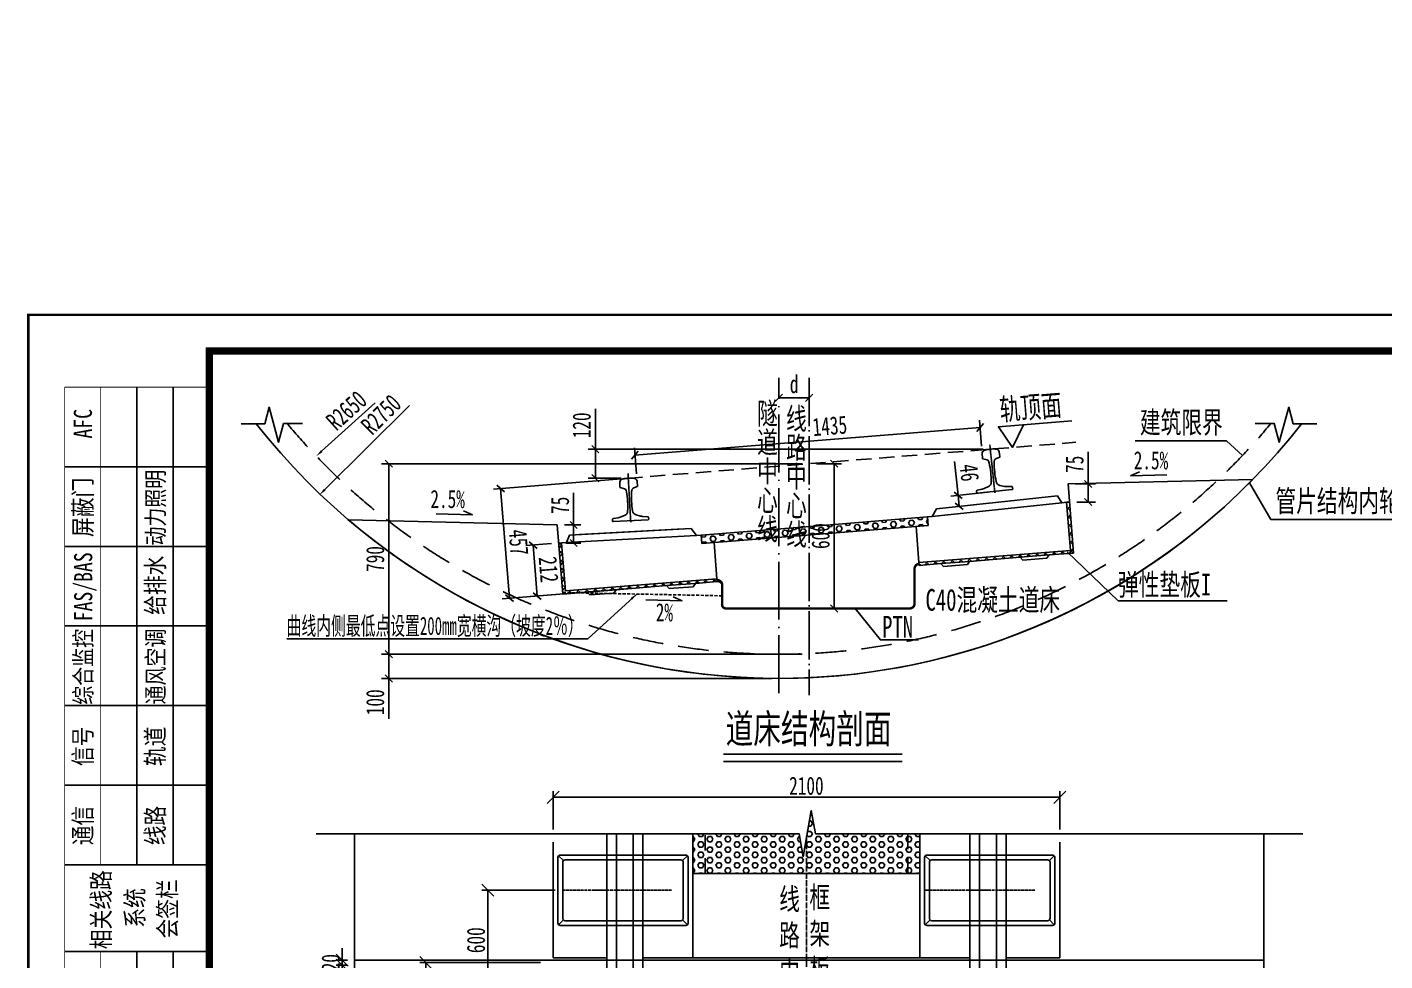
# Model space of a CAD drawing. Header units: millimetres. Extents: x -1251 to 14509, y -61027 to -50920.
# Drawn here: x -1251 to 4376, y -54791 to -50920 of the extents above; entities that cross this region are included whole.
import ezdxf
from ezdxf.enums import TextEntityAlignment as Align

# ---------------------------------------------------------------- set-up
doc = ezdxf.new("R2010")
doc.units = ezdxf.units.MM
for name, pattern in [('ACAD_ISO04W100', [30.5, 24, -3, 0.5, -3]), ('CENTER', [4.1, 3, -0.5, 0.1, -0.5]), ('DASHED', [19.05, 12.7, -6.35]), ('DOTE', [2.42, 2, -0.2, 0.02, -0.2])]:
    doc.linetypes.add(name, pattern=pattern)
doc.layers.get('Defpoints').update_dxf_attribs({"color": 250})
for name, color, linetype in [('07', 6, 'CENTER'), ('2', 4, 'Continuous'), ('4', 4, 'Continuous'), ('Axes', 7, 'ACAD_ISO04W100'), ('BZ', 7, 'Continuous'), ('DOT', 6, 'DOTE'), ('D■02 地材填充', 250, 'Continuous'), ('FF-Finish Size', 51, 'Continuous'), ('GesoftDrawFrameCountersignBlockLayer', 7, 'Continuous'), ('GesoftDrawFrameCountersignLayer', 7, 'Continuous'), ('GesoftDrawFrameFrameBlockLayer', 7, 'Continuous'), ('GesoftDrawFrameInLineLayer', 85, 'Continuous'), ('GesoftDrawFrameOutLineLayer', 180, 'Continuous'), ('GesoftDrawFrameTitleLayer', 7, 'Continuous'), ('P★10 文字说明', 50, 'Continuous'), ('Q◆03 公共标注', 44, 'Continuous'), ('Wall-混凝土墙', 200, 'Continuous'), ('Z☆09 辅助线', 60, 'Continuous'), ('尺寸标注', 7, 'Continuous'), ('标注', 3, 'Continuous'), ('粗实线', 4, 'Continuous'), ('钢筋', 4, 'Continuous'), ('铁垫板', 7, 'Continuous')]:
    doc.layers.add(name, color=color, linetype=linetype)
doc.styles.add('HZ', font='SimSun.ttf', dxfattribs={"width": 0.7})
doc.styles.add('HZTXT', font='NSimSun.ttf', dxfattribs={"width": 0.7})
doc.styles.add('宋体', font='SimSun.ttf', dxfattribs={"width": 0.7})
doc.styles.add('宋体样式', font='SimSun.ttf', dxfattribs={"width": 0.8})
doc.styles.add('宋体样式宽度0.7', font='SimSun.ttf', dxfattribs={"width": 0.7})
doc.styles.add('宋体样式宽度0.8', font='SimSun.ttf', dxfattribs={"width": 0.8})
doc.styles.add('条形码', font='BC_C39.FBC', dxfattribs={"height": 11})
doc.dimstyles.new('1比30', dxfattribs={"dimscale": 30, "dimtxt": 2.5, "dimasz": 1, "dimexe": 1, "dimexo": 1, "dimtad": 3, "dimdec": 0, "dimzin": 0, "dimdsep": 46, "dimtxsty": '宋体', "dimblk": 'OBLIQUE', "dimcen": 0.09, "dimadec": 0, "dimazin": 0, "dimtfac": 1, "dimtdec": 0, "dimtofl": 0, "dimtmove": 0, "dimatfit": 3, "dimfxl": 0, "dimtolj": 1, "dimtzin": 0, "dimarcsym": 0})
doc.dimstyles.new('DIMN', dxfattribs={"dimtxt": 75, "dimasz": 50, "dimexe": 25, "dimexo": 30.0005, "dimgap": 10, "dimtad": 1, "dimdec": 0, "dimzin": 0, "dimdsep": 46, "dimtxsty": 'HZ', "dimblk": 'OBLIQUE', "dimcen": 0, "dimclrt": 7, "dimazin": 2, "dimtfac": 1, "dimtdec": 0, "dimtix": 1, "dimtmove": 2, "dimatfit": 3, "dimfxl": 0, "dimtolj": 1, "dimtzin": 0, "dimarcsym": 0})
pattern_1 = [(49.590613, (-518681.827, -81489.806), (-19.0358028, 16.2061165), []), (139.590613, (-518681.827, -81489.806), (-16.2061165, -19.0358028), [])]
pattern_2 = [(4.590613, (-518681.827, -81489.806), (-1.7328219, 21.58118), [12.5, -25]), (124.590613, (-518681.827, -81489.806), (-17.82343915, -12.2912577), [12.5, -25]), (64.590613, (-518669.367, -81488.805), (-19.556261, 9.2899222), [12.5, -25])]

# ---------------------------------------------------------------- blocks, each defined once
blk = doc.blocks.new('_Oblique')
at = {"color": 0, "linetype": 'ByBlock', "lineweight": -2}
blk.add_line((-0.5, -0.5), (0.5, 0.5), dxfattribs=at)
blk = doc.blocks.new('*D42')
at = {"layer": 'Defpoints', "color": 0, "transparency": 16777216}
for p in [(2698.3, -52579.3), (2707, -52687.3), (1276.5, -52802.1)]:
    blk.add_point(p, dxfattribs=at)
at = {"layer": '标注', "color": 0, "lineweight": -2, "transparency": 16777216}
for p, q in [((2704.6, -52657.4), (2695.9, -52549.4)), ((1267.8, -52694.2), (2698.3, -52579.3)), ((1274.1, -52772.2), (1265.4, -52664.3))]:
    blk.add_line(p, q, dxfattribs=at)
at = {"layer": '标注', "color": 0, "lineweight": -2, "transparency": 16777216, "xscale": 30, "yscale": 30, "zscale": 30}
for p, rotation in [((2698.3, -52579.3), 4.590612835263019), ((1267.8, -52694.2), 184.590612835263)]:
    blk.add_blockref('_Oblique', p, dxfattribs=dict(at, rotation=rotation))
at = {"layer": '标注', "color": 0, "transparency": 16777216, "insert": (2075.7, -52572.9), "char_height": 75, "attachment_point": 5, "rotation": 4.5906, "style": '宋体'}
blk.add_mtext('\\A1;1435', dxfattribs=at)
blk = doc.blocks.new('*D43')
at = {"layer": 'Defpoints', "color": 0, "transparency": 16777216}
for p in [(1990.5, -52729.6), (247.9, -53519.6), (1990.5, -53519.6)]:
    blk.add_point(p, dxfattribs=at)
at = {"layer": '标注', "color": 0, "lineweight": -2, "transparency": 16777216}
for p, q in [((1960.5, -52729.6), (217.9, -52729.6)), ((247.9, -52729.6), (247.9, -53519.6)), ((1960.5, -53519.6), (217.9, -53519.6))]:
    blk.add_line(p, q, dxfattribs=at)
at = {"layer": '标注', "color": 0, "lineweight": -2, "transparency": 16777216, "xscale": 30, "yscale": 30, "zscale": 30}
for p, rotation in [((247.9, -52729.6), 90), ((247.9, -53519.6), 270)]:
    blk.add_blockref('_Oblique', p, dxfattribs=dict(at, rotation=rotation))
at = {"layer": '标注', "color": 0, "transparency": 16777216, "insert": (191.6, -53124.6), "char_height": 75, "attachment_point": 5, "rotation": 90, "style": '宋体'}
blk.add_mtext('\\A1;790', dxfattribs=at)
blk = doc.blocks.new('*D44')
at = {"layer": 'Defpoints', "color": 0, "transparency": 16777216}
for p in [(2759.1, -52844.5), (2763.9, -52890.2), (2612.1, -52906.2)]:
    blk.add_point(p, dxfattribs=at)
at = {"layer": '标注', "color": 0, "lineweight": -2, "transparency": 16777216}
for p, q in [((2607.3, -52860.4), (2592.5, -52719.8)), ((2729.3, -52847.6), (2577.4, -52863.5)), ((2734.1, -52893.4), (2582.2, -52909.3)), ((2612.1, -52906.2), (2607.3, -52860.4))]:
    blk.add_line(p, q, dxfattribs=at)
at = {"layer": '标注', "color": 0, "lineweight": -2, "transparency": 16777216, "xscale": 30, "yscale": 30, "zscale": 30}
for p, rotation in [((2607.3, -52860.4), 95.98561479313416), ((2612.1, -52906.2), 275.9856147931341)]:
    blk.add_blockref('_Oblique', p, dxfattribs=dict(at, rotation=rotation))
at = {"layer": '标注', "color": 0, "transparency": 16777216, "insert": (2654, -52766.7), "char_height": 75, "attachment_point": 5, "rotation": 275.9856, "style": '宋体'}
blk.add_mtext('\\A1;46', dxfattribs=at)
blk = doc.blocks.new('*D45')
at = {"layer": 'Defpoints', "color": 0, "transparency": 16777216}
for p in [(1864.7, -53519.6), (247.9, -53619.6), (1865.5, -53619.6)]:
    blk.add_point(p, dxfattribs=at)
at = {"layer": '标注', "color": 0, "lineweight": -2, "transparency": 16777216}
for p, q in [((1834.7, -53519.6), (217.9, -53519.6)), ((247.9, -53519.6), (247.9, -53619.6)), ((1835.5, -53619.6), (217.9, -53619.6)), ((247.9, -53619.6), (247.9, -53787.5))]:
    blk.add_line(p, q, dxfattribs=at)
at = {"layer": '标注', "color": 0, "lineweight": -2, "transparency": 16777216, "xscale": 30, "yscale": 30, "zscale": 30}
for p, rotation in [((247.9, -53519.6), 90), ((247.9, -53619.6), 270)]:
    blk.add_blockref('_Oblique', p, dxfattribs=dict(at, rotation=rotation))
at = {"layer": '标注', "color": 0, "transparency": 16777216, "insert": (191.6, -53718.6), "char_height": 75, "attachment_point": 5, "rotation": 90, "style": '宋体'}
blk.add_mtext('\\A1;100', dxfattribs=at)
blk = doc.blocks.new('*D38')
at = {"layer": 'Defpoints', "color": 0, "transparency": 16777216}
for p in [(401.7, -54798.1), (907.1, -54798.1), (728.5, -57798.1)]:
    blk.add_point(p, dxfattribs=at)
at = {"layer": 'Q◆03 公共标注', "color": 0, "lineweight": -2, "transparency": 16777216}
for p, q in [((877.1, -54798.1), (376.7, -54798.1)), ((401.7, -57798.1), (401.7, -54798.1)), ((698.5, -57798.1), (376.7, -57798.1))]:
    blk.add_line(p, q, dxfattribs=at)
at = {"layer": 'Q◆03 公共标注', "color": 0, "lineweight": -2, "transparency": 16777216, "xscale": 50, "yscale": 50, "zscale": 50}
for p, rotation in [((401.7, -54798.1), 90), ((401.7, -57798.1), 270)]:
    blk.add_blockref('_Oblique', p, dxfattribs=dict(at, rotation=rotation))
at = {"layer": 'Q◆03 公共标注', "color": 7, "transparency": 16777216, "insert": (354.2, -56298.1), "char_height": 75, "attachment_point": 5, "rotation": 90, "style": 'HZ'}
blk.add_mtext('\\A1;3000', dxfattribs=at)
blk = doc.blocks.new('*D39')
at = {"layer": 'Defpoints', "color": 0, "transparency": 16777216}
for p in [(3028.5, -54112.6), (928.5, -54276.6), (3028.5, -54276.6)]:
    blk.add_point(p, dxfattribs=at)
at = {"layer": 'Q◆03 公共标注', "color": 0, "lineweight": -2, "transparency": 16777216}
for p, q in [((928.5, -54246.6), (928.5, -54087.6)), ((928.5, -54112.6), (3028.5, -54112.6)), ((3028.5, -54246.6), (3028.5, -54087.6))]:
    blk.add_line(p, q, dxfattribs=at)
at = {"layer": 'Q◆03 公共标注', "color": 0, "lineweight": -2, "transparency": 16777216, "xscale": 50, "yscale": 50, "zscale": 50, "rotation": 180}
blk.add_blockref('_Oblique', (928.5, -54112.6), dxfattribs=at)
at = {"layer": 'Q◆03 公共标注', "color": 0, "lineweight": -2, "transparency": 16777216, "xscale": 50, "yscale": 50, "zscale": 50}
blk.add_blockref('_Oblique', (3028.5, -54112.6), dxfattribs=at)
at = {"layer": 'Q◆03 公共标注', "color": 7, "transparency": 16777216, "insert": (1978.5, -54065.1), "char_height": 75, "attachment_point": 5, "style": 'HZ'}
blk.add_mtext('\\A1;2100', dxfattribs=at)
blk = doc.blocks.new('*D23')
at = {"layer": 'Defpoints', "color": 0, "transparency": 16777216}
for p in [(658.7, -54498.1), (966.7, -54498.1), (966.7, -55098.1)]:
    blk.add_point(p, dxfattribs=at)
at = {"layer": 'Q◆03 公共标注', "color": 0, "lineweight": -2, "transparency": 16777216}
for p, q in [((936.7, -54498.1), (633.7, -54498.1)), ((658.7, -55098.1), (658.7, -54498.1)), ((936.7, -55098.1), (633.7, -55098.1))]:
    blk.add_line(p, q, dxfattribs=at)
at = {"layer": 'Q◆03 公共标注', "color": 0, "lineweight": -2, "transparency": 16777216, "xscale": 50, "yscale": 50, "zscale": 50}
for p, rotation in [((658.7, -54498.1), 90), ((658.7, -55098.1), 270)]:
    blk.add_blockref('_Oblique', p, dxfattribs=dict(at, rotation=rotation))
at = {"layer": 'Q◆03 公共标注', "color": 7, "transparency": 16777216, "insert": (609.2, -54705.1), "char_height": 75, "attachment_point": 5, "rotation": 90, "style": 'HZ'}
blk.add_mtext('\\A1;600', dxfattribs=at)
blk = doc.blocks.new('*D27')
at = {"layer": 'Defpoints', "color": 0, "transparency": 16777216}
for p in [(54.5, -54788.1), (106.2, -54788.1), (106.2, -54808.1)]:
    blk.add_point(p, dxfattribs=at)
at = {"layer": 'Q◆03 公共标注', "color": 0, "lineweight": -2, "transparency": 16777216}
for p, q in [((54.5, -54788.1), (54.5, -54738.1)), ((76.2, -54788.1), (29.5, -54788.1)), ((76.2, -54808.1), (29.5, -54808.1)), ((54.5, -54808.1), (54.5, -54788.1)), ((54.5, -54808.1), (54.5, -54858.1))]:
    blk.add_line(p, q, dxfattribs=at)
at = {"layer": 'Q◆03 公共标注', "color": 0, "lineweight": -2, "transparency": 16777216, "xscale": 50, "yscale": 50, "zscale": 50}
for p, rotation in [((54.5, -54788.1), 270), ((54.5, -54808.1), 90)]:
    blk.add_blockref('_Oblique', p, dxfattribs=dict(at, rotation=rotation))
at = {"layer": 'Q◆03 公共标注', "color": 7, "transparency": 16777216, "insert": (7, -54798.1), "char_height": 75, "attachment_point": 5, "rotation": 90, "style": 'HZ'}
blk.add_mtext('\\A1;20', dxfattribs=at)
blk = doc.blocks.new('*D63')
at = {"color": 0, "lineweight": -2, "transparency": 16777216}
for p, q in [((921.8, -53060.8), (816, -53069.3)), ((862.9, -53278.3), (845.9, -53066.9)), ((938.7, -53272.2), (833, -53280.7))]:
    blk.add_line(p, q, dxfattribs=at)
at = {"layer": 'Defpoints', "color": 0, "transparency": 16777216}
for p in [(951.7, -53058.4), (845.9, -53066.9), (968.6, -53269.8)]:
    blk.add_point(p, dxfattribs=at)
at = {"color": 0, "lineweight": -2, "transparency": 16777216, "xscale": 30, "yscale": 30, "zscale": 30}
for p, rotation in [((845.9, -53066.9), 94.5906128352612), ((862.9, -53278.3), 274.5906128352612)]:
    blk.add_blockref('_Oblique', p, dxfattribs=dict(at, rotation=rotation))
at = {"color": 0, "transparency": 16777216, "insert": (910.5, -53168.1), "char_height": 75, "attachment_point": 5, "rotation": 274.5906, "style": '宋体'}
blk.add_mtext('\\A1;212', dxfattribs=at)
blk = doc.blocks.new('*D64')
at = {"color": 0, "lineweight": -2, "transparency": 16777216}
for p, q in [((1210.5, -52792.3), (681.4, -52834.7)), ((711.3, -52832.3), (747.9, -53287.5)), ((1247, -53247.4), (718, -53289.9))]:
    blk.add_line(p, q, dxfattribs=at)
at = {"layer": 'Defpoints', "color": 0, "transparency": 16777216}
for p in [(1240.4, -52789.9), (747.9, -53287.5), (1276.9, -53245)]:
    blk.add_point(p, dxfattribs=at)
at = {"color": 0, "lineweight": -2, "transparency": 16777216, "xscale": 30, "yscale": 30, "zscale": 30}
for p, rotation in [((711.3, -52832.3), 94.59061283526239), ((747.9, -53287.5), 274.5906128352624)]:
    blk.add_blockref('_Oblique', p, dxfattribs=dict(at, rotation=rotation))
at = {"color": 0, "transparency": 16777216, "insert": (785.7, -53055.4), "char_height": 75, "attachment_point": 5, "rotation": 274.5906, "style": '宋体'}
blk.add_mtext('\\A1;457', dxfattribs=at)
blk = doc.blocks.new('*D65')
at = {"color": 0, "lineweight": -2, "transparency": 16777216}
for p, q in [((2020.5, -52729.6), (2123.8, -52729.6)), ((2093.8, -53329.6), (2093.8, -52729.6)), ((2020.5, -53329.6), (2123.8, -53329.6))]:
    blk.add_line(p, q, dxfattribs=at)
at = {"layer": 'Defpoints', "color": 0, "transparency": 16777216}
for p in [(1990.5, -52729.6), (2093.8, -52729.6), (1990.5, -53329.6)]:
    blk.add_point(p, dxfattribs=at)
at = {"color": 0, "lineweight": -2, "transparency": 16777216, "xscale": 30, "yscale": 30, "zscale": 30}
for p, rotation in [((2093.8, -52729.6), 90), ((2093.8, -53329.6), 270)]:
    blk.add_blockref('_Oblique', p, dxfattribs=dict(at, rotation=rotation))
at = {"color": 0, "transparency": 16777216, "insert": (2037.6, -53029.6), "char_height": 75, "attachment_point": 5, "rotation": 90, "style": '宋体'}
blk.add_mtext('\\A1;600', dxfattribs=at)
blk = doc.blocks.new('*D66')
at = {"layer": 'Defpoints', "color": 0, "transparency": 16777216}
for p in [(1864.7, -52462.9), (1990.5, -52456.7), (1990.5, -52470.3)]:
    blk.add_point(p, dxfattribs=at)
at = {"layer": '钢筋', "color": 0, "lineweight": -2, "transparency": 16777216}
for p, q in [((1864.7, -52432.9), (1864.7, -52426.7)), ((1990.5, -52440.3), (1990.5, -52426.7)), ((1864.7, -52456.7), (1990.5, -52456.7))]:
    blk.add_line(p, q, dxfattribs=at)
at = {"layer": '钢筋', "color": 0, "lineweight": -2, "transparency": 16777216, "xscale": 30, "yscale": 30, "zscale": 30, "rotation": 180}
blk.add_blockref('_Oblique', (1864.7, -52456.7), dxfattribs=at)
at = {"layer": '钢筋', "color": 0, "lineweight": -2, "transparency": 16777216, "xscale": 30, "yscale": 30, "zscale": 30}
blk.add_blockref('_Oblique', (1990.5, -52456.7), dxfattribs=at)
at = {"layer": '钢筋', "color": 0, "transparency": 16777216, "insert": (1927.6, -52400.3), "char_height": 75, "attachment_point": 5, "style": '宋体'}
blk.add_mtext('\\A1;d', dxfattribs=at)
blk = doc.blocks.new('*D67')
at = {"color": 0, "lineweight": -2, "transparency": 16777216}
blk.add_line((191.1, -52477.2), (-30.6, -52677.9), dxfattribs=at)
at = {"color": 0, "transparency": 16777216}
blk.add_solid([(-34, -52674.2), (-27.3, -52681.6), (-52.9, -52698)], dxfattribs=at)
at = {"layer": 'Defpoints', "color": 0, "transparency": 16777216}
for p in [(1911.8, -50919.7), (-52.9, -52698)]:
    blk.add_point(p, dxfattribs=at)
at = {"color": 0, "transparency": 16777216, "insert": (72.1, -52509), "char_height": 75, "attachment_point": 5, "rotation": 42.1494, "style": '宋体'}
blk.add_mtext('\\A1;R2650', dxfattribs=at)
blk = doc.blocks.new('*D68')
at = {"color": 0, "lineweight": -2, "transparency": 16777216}
blk.add_line((333, -52488.4), (-17.9, -52837.2), dxfattribs=at)
at = {"color": 0, "transparency": 16777216}
blk.add_solid([(-21.5, -52833.7), (-14.4, -52840.7), (-39.2, -52858.4)], dxfattribs=at)
at = {"layer": 'Defpoints', "color": 0, "transparency": 16777216}
for p in [(1911.2, -50919.7), (-39.2, -52858.4)]:
    blk.add_point(p, dxfattribs=at)
at = {"color": 0, "transparency": 16777216, "insert": (215.6, -52525.7), "char_height": 75, "attachment_point": 5, "rotation": 44.8267, "style": '宋体'}
blk.add_mtext('\\A1;R2750', dxfattribs=at)
blk = doc.blocks.new('杭州4号线二期会签定义_2e1cf7a908f61d0b50dc33cccab90907')
at = {"layer": 'GesoftDrawFrameCountersignLayer', "color": 7}
for p, q in [((0, 271), (-20, 271)), ((0, 260), (-20, 260)), ((0, 249), (-20, 249)), ((0, 238), (-20, 238)), ((0, 227), (-20, 227)), ((0, 216), (-20, 216)), ((0, 204), (-20, 204)), ((0, 192), (-20, 192)), ((0, 180), (-20, 180)), ((0, 168), (-20, 168)), ((0, 156), (-20, 156)), ((0, 144), (-20, 144)), ((0, 132), (-20, 132)), ((0, 120), (-20, 120)), ((0, 108), (-20, 108)), ((0, 96), (-20, 96)), ((0, 84), (-20, 84)), ((0, 72), (-20, 72)), ((0, 60), (-20, 60)), ((0, 48), (-20, 48)), ((0, 36), (-20, 36)), ((0, 24), (-20, 24)), ((0, 12), (-20, 12)), ((0, 0), (-20, 0))]:
    blk.add_line(p, q, dxfattribs=at)
for points in [[(0, 285), (0, 0)], [(-10, 282), (-10, 216)], [(-5, 282), (-5, 216)], [(-10, 204), (-10, 0)], [(-5, 204), (-5, 0)]]:
    blk.add_lwpolyline(points, dxfattribs=at)
at = {"layer": 'GesoftDrawFrameCountersignLayer', "color": 7, "const_width": 0.1}
for points in [[(0, 282), (-20, 282)], [(-20, 282), (-20, 0)], [(-15, 282), (-15, 216)], [(-15, 204), (-15, 0)]]:
    blk.add_lwpolyline(points, dxfattribs=at)
at = {"layer": 'GesoftDrawFrameCountersignLayer', "color": 7, "style": '宋体样式宽度0.8', "width": 0.8}
for s, height, p in [('AFC', 2.5, (-16.23, 274.9)), ('动力照明', 2.4, (-6.23, 260.11)), ('屏蔽门', 2.5, (-16.23, 261.3)), ('FAS/BAS', 2.5, (-16.18, 249.65)), ('给排水', 2.5, (-6.23, 250.53)), ('综合监控', 2.4, (-16.23, 238.11)), ('通风空调', 2.4, (-6.23, 238.15)), ('信号', 2.5, (-16.23, 229.63)), ('轨道', 2.5, (-6.23, 229.63)), ('通信', 2.5, (-16.23, 218.69)), ('线路', 2.5, (-6.23, 218.69)), ('相关线路', 2.5, (-13.71, 204.33)), ('会签栏', 2.5, (-4.54, 205.81)), ('系统', 2.5, (-9.05, 207.31)), ('导向标识', 2.5, (-16.23, 180.42)), ('大里程区间', 2, (-6.48, 180.42)), ('小里程区间', 2, (-6.48, 168.42)), ('装修', 2.5, (-16.23, 171.23)), ('电力监控', 2.5, (-16.23, 156.42)), ('民用通信', 2.5, (-6.23, 156.42)), ('杂散电流', 2.5, (-16.23, 144.42)), ('轨旁', 2.5, (-6.23, 147.23)), ('管线综合', 2.5, (-6.23, 132.42)), ('接触网', 2.5, (-16.23, 133.8)), ('供电系统', 2.5, (-16.23, 120.42)), ('人防', 2.5, (-6.23, 123.23)), ('轨道', 2.5, (-16.23, 111.23)), ('电扶梯', 2.5, (-6.23, 109.8)), ('屏蔽门', 2.5, (-6.23, 97.8)), ('限界', 2.5, (-16.23, 99.23)), ('线路', 2.5, (-16.23, 87.23)), ('AFC', 2.5, (-6.23, 87.9)), ('气灭', 2.5, (-16.23, 75.23)), ('门禁', 2.5, (-6.23, 75.23)), ('动照', 2.5, (-16.23, 63.23)), ('BAS', 2.5, (-6.23, 63.9)), ('给排水', 2.5, (-16.23, 49.8)), ('FAS', 2.5, (-6.23, 51.9)), ('通风空调', 2.5, (-16.23, 36.42)), ('综合监控', 2.5, (-6.23, 36.42)), ('结构', 2.5, (-16.23, 27.23)), ('信号', 2.5, (-6.23, 27.23)), ('建筑', 2.5, (-16.23, 15.23)), ('通信', 2.5, (-6.23, 15.23)), ('会签专业   ', 2.5, (-16.23, 0.39)), ('会签专业   ', 2.5, (-5.73, 0.39)), ('签名', 2.5, (-10.85, 3.22)), ('签名', 2.5, (-1.35, 3.22))]:
    blk.add_text(s, height=height, rotation=90, dxfattribs=at).set_placement(p)
blk = doc.blocks.new('0.25_a528e8101059b214a0224c9661d1e9c2')
at = {"layer": 'GesoftDrawFrameInLineLayer', "color": 0, "const_width": 1}
blk.add_lwpolyline([(0, 0), (0, 287), (-495, 287), (-495, 0), (0, 0)], dxfattribs=at)
at = {"layer": 'GesoftDrawFrameOutLineLayer', "color": 0, "const_width": 0.35}
blk.add_lwpolyline([(5, -5), (5, 292), (-520, 292), (-520, -5), (5, -5)], dxfattribs=at)
blk = doc.blocks.new('GESOFT00000000NEW_049a35bf7f0736cc4250df00ece10f93_a528e8101059b214a0224c9661d1e9c2_2e1cf7a908f61d0b50dc33cccab90907')
at = {"layer": 'GesoftDrawFrameCountersignBlockLayer'}
blk.add_blockref('杭州4号线二期会签定义_2e1cf7a908f61d0b50dc33cccab90907', (-495, 0), dxfattribs=at)
at = {"layer": 'GesoftDrawFrameFrameBlockLayer'}
blk.add_blockref('0.25_a528e8101059b214a0224c9661d1e9c2', (0, 0), dxfattribs=at)
at = {"layer": 'GesoftDrawFrameTitleLayer', "color": 7, "style": '条形码', "width": 2}
blk.add_attdef('BARCODE', (-2.8, 60.5), '', height=6, rotation=90, dxfattribs=at)
at = {"layer": 'GesoftDrawFrameTitleLayer', "style": '宋体样式'}
for tag, height, width, p in [('GCMC0', 3.6, 0.8, (-40, 43.4)), ('SHEJI', 2.5, 0.8, (-154, 35.2)), ('SHEJI2', 2.5, 0.8, (-137.76, 35.27)), ('SJJD', 2.5, 0.8, (-14, 34.4)), ('JIAOHE', 2.5, 0.8, (-154, 28.8)), ('JIAOHE2', 2.5, 0.8, (-137.61, 28.83)), ('VERSION0', 2.5, 0.8, (-14, 26.4)), ('ZTSD', 2.5, 0.8, (-190, 24)), ('CEMING', 4, 0.7, (-84, 22.59)), ('ZYFZR1', 2.5, 0.8, (-154, 22.4)), ('ZYFZR2', 2.5, 0.8, (-137.76, 22.24)), ('BILI', 2.5, 0.8, (-14, 18.4)), ('XMFZR1', 2.5, 0.8, (-154, 16)), ('XMFZR2', 2.5, 0.8, (-137.98, 16.22)), ('DOCNAME0', 3.5, 0.9, (-84, 13.27)), ('RIQI', 2.5, 0.8, (-14, 10.4)), ('SENHE', 2.5, 0.8, (-154, 9.6)), ('SENHE2', 2.5, 0.8, (-137.41, 9.52)), ('DOCNAME2', 3.5, 0.9, (-84, 9.42)), ('XTSD', 2.5, 0.8, (-190, 4.8)), ('SENDING', 2.5, 0.8, (-154, 3.2)), ('SENDING2', 2.5, 0.8, (-137.41, 3.81)), ('TUHAO', 2.5, 0.8, (-91.5, 3.2)), ('PROJECTNO', 2.5, 0.8, (-47.5, 3.2)), ('PAGENUMBER', 2.5, 0.8, (-31.78, 3.83)), ('PAGECOUNT', 2.5, 0.8, (-10.8, 3.83))]:
    blk.add_attdef(tag, text='', height=height, dxfattribs=dict(at, width=width)).set_placement(p, align=Align.MIDDLE_CENTER)
blk.add_attdef('PIANMING', text='', height=4, dxfattribs=at).set_placement((-84, 31.09), align=Align.MIDDLE_CENTER)
blk = doc.blocks.new('*D70')
at = {"color": 0, "lineweight": -2, "transparency": 16777216}
for p, q in [((1103.8, -52669.5), (1103.8, -52501.7)), ((2710.7, -52669.5), (1073.8, -52669.5)), ((1103.8, -52789.9), (1103.8, -52669.5)), ((1210.4, -52789.9), (1073.8, -52789.9))]:
    blk.add_line(p, q, dxfattribs=at)
at = {"layer": 'Defpoints', "color": 0, "transparency": 16777216}
for p in [(1103.8, -52669.5), (2740.7, -52669.5), (1240.4, -52789.9)]:
    blk.add_point(p, dxfattribs=at)
at = {"color": 0, "lineweight": -2, "transparency": 16777216, "xscale": 30, "yscale": 30, "zscale": 30}
for p, rotation in [((1103.8, -52669.5), 90), ((1103.8, -52789.9), 270)]:
    blk.add_blockref('_Oblique', p, dxfattribs=dict(at, rotation=rotation))
at = {"color": 0, "transparency": 16777216, "insert": (1047.5, -52570.6), "char_height": 75, "attachment_point": 5, "rotation": 90, "style": '宋体'}
blk.add_mtext('\\A1;120', dxfattribs=at)
blk = doc.blocks.new('*D71')
at = {"layer": 'Defpoints', "color": 0, "transparency": 16777216}
for p in [(945.6, -52983.6), (951.7, -53058.4), (1013.9, -53058.4)]:
    blk.add_point(p, dxfattribs=at)
at = {"layer": 'FF-Finish Size', "color": 0, "lineweight": -2, "transparency": 16777216}
for p, q in [((1013.9, -52983.6), (1013.9, -52850.4)), ((975.6, -52983.6), (1043.9, -52983.6)), ((1013.9, -53058.4), (1013.9, -52983.6)), ((981.7, -53058.4), (1043.9, -53058.4))]:
    blk.add_line(p, q, dxfattribs=at)
at = {"layer": 'FF-Finish Size', "color": 0, "lineweight": -2, "transparency": 16777216, "xscale": 30, "yscale": 30, "zscale": 30}
for p, rotation in [((1013.9, -52983.6), 90), ((1013.9, -53058.4), 270)]:
    blk.add_blockref('_Oblique', p, dxfattribs=dict(at, rotation=rotation))
at = {"layer": 'FF-Finish Size', "color": 0, "transparency": 16777216, "insert": (957.7, -52902), "char_height": 75, "attachment_point": 5, "rotation": 90, "style": '宋体'}
blk.add_mtext('\\A1;75', dxfattribs=at)
blk = doc.blocks.new('*D72')
at = {"layer": 'Defpoints', "color": 0, "transparency": 16777216}
for p in [(3062.8, -52813.6), (3146.4, -52813.6), (3068.8, -52888.4)]:
    blk.add_point(p, dxfattribs=at)
at = {"layer": 'FF-Finish Size', "color": 0, "lineweight": -2, "transparency": 16777216}
for p, q in [((3146.4, -52813.6), (3146.4, -52680.4)), ((3092.8, -52813.6), (3176.4, -52813.6)), ((3146.4, -52888.4), (3146.4, -52813.6)), ((3098.8, -52888.4), (3176.4, -52888.4))]:
    blk.add_line(p, q, dxfattribs=at)
at = {"layer": 'FF-Finish Size', "color": 0, "lineweight": -2, "transparency": 16777216, "xscale": 30, "yscale": 30, "zscale": 30}
for p, rotation in [((3146.4, -52813.6), 90), ((3146.4, -52888.4), 270)]:
    blk.add_blockref('_Oblique', p, dxfattribs=dict(at, rotation=rotation))
at = {"layer": 'FF-Finish Size', "color": 0, "transparency": 16777216, "insert": (3090.1, -52732), "char_height": 75, "attachment_point": 5, "rotation": 90, "style": '宋体'}
blk.add_mtext('\\A1;75', dxfattribs=at)

msp = doc.modelspace()

# ---------------------------------------------------------------- hatches: boundary and pattern name
at = {"layer": 'BZ'}
h = msp.add_hatch(dxfattribs=at)
h.set_pattern_fill('HEX,_O', color=256, scale=100, angle=4.59061284)
h.set_pattern_definition(pattern_2)
h.paths.add_polyline_path([(2479.90257, -52950.2835), (2011.41033, -52987.90024), (2014.25156, -53023.28599), (2482.7438, -52985.66925)])
h = msp.add_hatch(dxfattribs=at)
h.set_pattern_fill('HEX,_O', color=256, scale=100, angle=4.59061284)
h.set_pattern_definition(pattern_2)
h.paths.add_polyline_path([(1542.91808, -53025.51698), (2011.41033, -52987.90024), (2014.25156, -53023.28599), (1545.75932, -53060.90272)])
h = msp.add_hatch(dxfattribs=at)
h.set_pattern_fill('HEX,_O', color=256, scale=100)
h.set_pattern_definition([(0, (-15790.242, -35136.388), (0, 21.650635), [12.5, -25]), (120, (-15790.242, -35136.388), (-18.75, -10.825318), [12.5, -25]), (60, (-15777.742, -35136.388), (-18.75, 10.825318), [12.5, -25])])
h.paths.add_polyline_path([(1508.46258, -54428.13528), (1508.46258, -54263.5469), (1948.25145, -54263.5469), (1965.12392, -54359.23544), (1998.86886, -54167.85836), (2015.74133, -54263.5469), (2448.46258, -54263.5469), (2448.46258, -54428.13528)])
at = {"layer": 'D■02 地材填充'}
h = msp.add_hatch(dxfattribs=at)
h.set_pattern_fill('ANSI37', color=0, scale=200, angle=4.59061284)
h.set_pattern_definition(pattern_1)
h.paths.add_polyline_path([(3056.88141, -52889.40935), (3072.88851, -53088.76739), (2444.90954, -53139.18983), (2445.86997, -53151.15133), (3085.81044, -53099.76847), (3068.84289, -52888.44856)])
h = msp.add_hatch(dxfattribs=at)
h.set_pattern_fill('ANSI37', color=0, scale=200, angle=4.59061284)
h.set_pattern_definition(pattern_1)
h.paths.add_polyline_path([(963.6182, -53057.48414), (979.6253, -53256.84218), (1607.60426, -53206.41974), (1608.56469, -53218.38125), (968.62422, -53269.76411), (951.65667, -53058.44421)])

# ---------------------------------------------------------------- linework, layer by layer
at = {"linetype": 'DASHED', "ltscale": 5}
msp.add_line((1235.38201, -52790.25381), (3095.60191, -52640.9577), dxfattribs=at)
for points in [[(-109.77413, -52563.40425), (-188.55266, -52563.40425), (-209.31341, -52640.88442), (-248.24799, -52495.57859), (-266.55012, -52563.88309), (-364.37821, -52563.88309)], [(3839.20441, -52563.40425), (3917.98294, -52563.40425), (3938.74369, -52640.88442), (3977.67826, -52495.57859), (3995.9804, -52563.88309), (4093.80849, -52563.88309)]]:
    msp.add_lwpolyline(points)
at = {"ltscale": 0.8}
for points in [[(2807.4864, -52824.54242), (2828.89587, -52824.66105, -0.3821619134), (2832.85163, -52828.2413), (2833.52522, -52834.62569, -0.4142135624), (2831.7461, -52836.8245), (2686.55196, -52852.1432, -0.4142135624), (2684.35316, -52850.36409), (2683.67957, -52843.97969, -0.3821619134), (2686.80108, -52839.65276), (2707.71441, -52835.06886, 0.0526809065), (2715.69057, -52832.41645), (2733.10915, -52824.50575, 0.2959713505), (2744.8504, -52806.17264, 0.0505666231), (2736.18424, -52725.93905, 0.0993425693), (2732.31398, -52716.89521, 0.1861467865), (2727.5225, -52713.70348), (2709.39531, -52709.74594, -0.3409338849), (2707.82363, -52707.87504), (2706.96795, -52687.29118, -0.334738992), (2715.7034, -52674.30295, -0.0484879342), (2730.75883, -52670.70342, -0.008335579), (2740.68265, -52669.4553, -0.008335579), (2750.64844, -52668.60497, -0.0484879342), (2766.12356, -52668.98337, -0.334738992), (2777.37716, -52679.86266), (2780.8359, -52700.17188, -0.3409338849), (2779.68925, -52702.32958), (2762.85411, -52709.95254, 0.1885271315), (2758.76716, -52714.10427, 0.0993425693), (2756.86944, -52723.75666, 0.0505666231), (2765.1378, -52804.03222, 0.2959713505), (2780.44642, -52819.51143), (2799.98717, -52823.64391, 0.0503850157), (2807.98175, -52824.50846)], [(1199.16947, -52953.67932), (1178.05322, -52957.21248, 0.3821619134), (1174.7194, -52961.37803), (1175.07312, -52967.78811, 0.4142135624), (1177.18028, -52969.67487), (1322.95849, -52961.63048, 0.4142135624), (1324.84526, -52959.52332), (1324.49153, -52953.11324, 0.3821619134), (1320.71962, -52949.3398), (1299.34282, -52948.15151, -0.0526809065), (1291.04563, -52946.80574), (1272.588, -52941.77566, -0.2959713505), (1258.07199, -52925.55082, -0.0505666231), (1253.82523, -52844.96239, -0.0993425693), (1256.20289, -52835.41689, -0.1861467865), (1260.42372, -52831.50153), (1277.68722, -52824.70236, 0.3409338849), (1278.94025, -52822.60465), (1276.50066, -52802.14797, 0.334738992), (1265.80474, -52790.71994, 0.0484879342), (1250.36786, -52789.56874, 0.008335579), (1240.37203, -52789.92003, 0.008335579), (1230.39824, -52790.67072, 0.0484879342), (1215.18176, -52793.51344, 0.334738992), (1205.80821, -52806.04895), (1205.63427, -52826.64985, 0.3409338849), (1207.1105, -52828.59695), (1224.94627, -52833.43608, -0.1885271315), (1229.6433, -52836.88251, -0.0993425693), (1233.05682, -52846.10845, -0.0505666231), (1237.70298, -52926.67484, -0.2959713505), (1225.06031, -52944.39835), (1206.42927, -52951.59576, -0.0503850157), (1198.67506, -52953.72484)]]:
    msp.add_lwpolyline(points, format="xyb", dxfattribs=at)
at = {"linetype": 'DASHED'}
msp.add_lwpolyline([(1629.47287, -53277.03931), (967.99586, -53263.80977)], dxfattribs=at)
msp.add_arc((1864.71514, -50869.64818), 2750, 218.03083125, 322.00023598)
at = {"linetype": 'DASHED', "lineweight": 25, "ltscale": 10}
msp.add_arc((1865.34985, -50869.64826), 2650, 219.72870647, 320.24384723, dxfattribs=at)
at = {"layer": '07', "color": 2, "linetype": 'DASHED', "ltscale": 50}
for p, q in [((2482.7438, -52985.66925), (2479.90257, -52950.2835)), ((2014.25156, -53023.28599), (2482.7438, -52985.66925)), ((2444.90954, -53139.18983), (2432.9042, -52989.67103)), ((1545.75932, -53060.90272), (1542.91808, -53025.51698)), ((2014.25156, -53023.28599), (1545.75932, -53060.90272)), ((1607.60426, -53206.41974), (1595.59892, -53056.90094))]:
    msp.add_line(p, q, dxfattribs=at)
at = {"layer": '2', "color": 7}
msp.add_line((1038.07853, -53023.40072), (1469.59751, -52999.58846), dxfattribs=at)
at = {"layer": '4', "color": 0, "linetype": 'CENTER'}
for p, q in [((2759.7754, -52850.41127), (2738.60853, -52649.77837)), ((1250.39681, -52971.60409), (1239.27997, -52770.16425))]:
    msp.add_line(p, q, dxfattribs=at)
at = {"layer": '4'}
for p, q in [((3062.83021, -52813.56456), (3828.83714, -52794.41434)), ((3062.83021, -52813.56456), (3085.81044, -53099.76847)), ((3036.99893, -52891.67459), (2499.80575, -52948.18361)), ((3018.8785, -52863.41657), (2517.30395, -52916.17745)), ((3036.99893, -52891.67459), (3018.8785, -52863.41657)), ((3036.99893, -52891.67459), (3056.88141, -52889.40935)), ((3056.88138, -52889.40899), (3068.84289, -52888.44856)), ((3072.88851, -53088.76739), (3056.88138, -52889.40899)), ((2499.80943, -52948.18323), (2479.90257, -52950.2835)), ((2499.80943, -52948.18323), (2517.30395, -52916.17745)), ((945.644, -52983.56021), (80.08818, -52961.92126)), ((945.644, -52983.56021), (968.62422, -53269.76411)), ((996.9869, -53025.7607), (1500.55398, -52997.81555)), ((1522.93114, -53026.6199), (1500.55398, -52997.81555)), ((963.61817, -53057.48378), (951.65667, -53058.44421)), ((979.6253, -53256.84218), (963.61817, -53057.48378)), ((983.6074, -53056.54795), (963.6182, -53057.48414)), ((983.6074, -53056.54795), (996.9869, -53025.7607)), ((983.6074, -53056.54795), (1522.93483, -53026.6197)), ((1522.93114, -53026.6199), (1542.91808, -53025.51698)), ((2444.90954, -53139.18983), (3072.88851, -53088.76739)), ((2655.19629, -53134.34385), (2864.52261, -53117.53637)), ((2984.13765, -53107.9321), (2864.52261, -53117.53637)), ((2864.52261, -53117.53637), (2875.531, -53129.69431)), ((2984.13765, -53107.9321), (2975.2102, -53121.69075)), ((2984.13765, -53107.9321), (3085.81044, -53099.76847)), ((3072.6484, -53085.77702), (3072.88851, -53088.76739)), ((2444.66944, -53136.19945), (2445.86997, -53151.15133)), ((2445.86997, -53151.15133), (2535.58125, -53143.94813)), ((2655.19629, -53134.34385), (2535.58125, -53143.94813)), ((2535.58125, -53143.94813), (2546.58964, -53156.10607)), ((2546.58964, -53156.10607), (2646.26884, -53148.10251)), ((2655.19629, -53134.34385), (2646.26884, -53148.10251)), ((2875.531, -53129.69431), (2975.2102, -53121.69075)), ((1607.60426, -53206.41974), (979.6253, -53256.84218)), ((1399.23837, -53235.18873), (1518.85341, -53225.58445)), ((1518.85341, -53225.58445), (1509.92595, -53239.34311)), ((1608.56469, -53218.38125), (1518.85341, -53225.58445)), ((1607.36415, -53203.42937), (1608.56469, -53218.38125)), ((1070.29701, -53261.60048), (968.62422, -53269.76411)), ((979.38519, -53253.8518), (979.6253, -53256.84218)), ((1070.29701, -53261.60048), (1189.91205, -53251.99621)), ((1070.29701, -53261.60048), (1081.30539, -53273.75842)), ((1180.98459, -53265.75486), (1081.30539, -53273.75842)), ((1189.91205, -53251.99621), (1180.98459, -53265.75486)), ((1399.23837, -53235.18873), (1189.91205, -53251.99621)), ((1399.23837, -53235.18873), (1410.24675, -53247.34667)), ((1509.92595, -53239.34311), (1410.24675, -53247.34667)), ((106.17022, -58340.48407), (106.17022, -54263.5469)), ((928.46258, -54778.13528), (928.46258, -54298.13528)), ((1508.46258, -54778.13528), (1508.46258, -54263.5469)), ((2448.46258, -54263.5469), (2448.46258, -54778.13528)), ((3028.46258, -54298.13528), (3028.46258, -54778.13528)), ((3874.87812, -58340.48407), (3874.87812, -54263.5469)), ((1508.46258, -54428.13528), (2448.46258, -54428.13528)), ((106.17022, -54788.13528), (3874.87812, -54788.13528)), ((928.46258, -54778.13528), (1150.96258, -54778.13528)), ((1300.96258, -54778.13528), (2655.96258, -54778.13528)), ((2805.99267, -54778.13528), (3028.46258, -54778.13528))]:
    msp.add_line(p, q, dxfattribs=at)
at = {"layer": '4', "color": 2, "linetype": 'DASHED', "ltscale": 5}
for p, q in [((1558.46258, -54428.13528), (1558.46258, -54263.5469)), ((2398.46258, -54263.5469), (2398.46258, -54428.13528))]:
    msp.add_line(p, q, dxfattribs=at)
at = {"layer": '4'}
msp.add_arc((1610.1654, -53238.31709), 20, 4.59061284, 94.59061284, dxfattribs=at)
at = {"layer": 'Axes', "color": 6, "ltscale": 10}
msp.add_line((1864.71514, -53680.75553), (1864.71514, -52373.3974), dxfattribs=at)
at = {"layer": 'Axes', "color": 6}
msp.add_line((1978.46258, -54273.58813), (1978.46258, -58518.47276), dxfattribs=at)
at = {"layer": 'Axes', "color": 2, "ltscale": 0.5}
for p, q in [((966.65729, -54498.13528), (1419.30367, -54498.13528)), ((2472.36155, -54498.13528), (2925.00792, -54498.13528))]:
    msp.add_line(p, q, dxfattribs=at)
at = {"layer": 'BZ'}
for p, q in [((3270.72294, -53297.83369), (3059.67189, -53094.9556)), ((2285.22189, -53459.31742), (2181.09066, -53329.64818)), ((3270.72294, -53297.83369), (3722.68188, -53297.83369)), ((2443.81712, -53459.31742), (2284.72047, -53459.31742))]:
    msp.add_line(p, q, dxfattribs=at)
at = {"layer": 'BZ', "color": 1}
for p, q in [((971.44253, -54375.06421), (951.44253, -54355.06421)), ((958.51359, -54352.13528), (1478.46258, -54352.13528)), ((1465.53365, -54375.06421), (1485.53365, -54355.06421)), ((2491.44253, -54375.06421), (2471.44253, -54355.06421)), ((2478.51359, -54352.13528), (2998.46258, -54352.13528)), ((2985.53365, -54375.06421), (3005.53365, -54355.06421)), ((948.51359, -54634.13528), (948.51359, -54362.13528)), ((968.51359, -54614.13528), (968.51359, -54382.13528)), ((978.51359, -54372.13528), (1458.46258, -54372.13528)), ((1468.46258, -54614.13528), (1468.46258, -54382.13528)), ((1488.46258, -54634.13528), (1488.46258, -54362.13528)), ((2468.51359, -54634.13528), (2468.51359, -54362.13528)), ((2488.51359, -54614.13528), (2488.51359, -54382.13528)), ((2498.51359, -54372.13528), (2978.46258, -54372.13528)), ((2988.46258, -54614.13528), (2988.46258, -54382.13528)), ((3008.46258, -54634.13528), (3008.46258, -54362.13528)), ((968.51359, -54487.93224), (968.51359, -54614.13528)), ((2488.51359, -54487.93224), (2488.51359, -54614.13528)), ((951.44253, -54641.20635), (971.44253, -54621.20635)), ((978.51359, -54624.13528), (1458.46258, -54624.13528)), ((1465.53365, -54621.20635), (1485.53365, -54641.20635)), ((2471.44253, -54641.20635), (2491.44253, -54621.20635)), ((2498.51359, -54624.13528), (2978.46258, -54624.13528)), ((2985.53365, -54621.20635), (3005.53365, -54641.20635)), ((958.51359, -54644.13528), (1478.46258, -54644.13528)), ((2478.51359, -54644.13528), (2998.46258, -54644.13528))]:
    msp.add_line(p, q, dxfattribs=at)
at = {"layer": 'BZ'}
msp.add_lwpolyline([(-53.4047, -54263.5469), (1948.25145, -54263.5469), (1965.12392, -54359.23544), (1998.86886, -54167.85836), (2015.74133, -54263.5469), (4035.72247, -54263.5469)], dxfattribs=at)
at = {"layer": 'BZ', "color": 1}
for centre, start, end in [((958.51359, -54362.13528), 90, 180), ((1478.46258, -54362.13528), 0, 90), ((2478.51359, -54362.13528), 90, 180), ((2998.46258, -54362.13528), 0, 90), ((978.51359, -54382.13528), 90, 180), ((1458.46258, -54382.13528), 0, 90), ((2498.51359, -54382.13528), 90, 180), ((2978.46258, -54382.13528), 0, 90), ((958.51359, -54634.13528), 180, 270), ((978.51359, -54614.13528), 180, 270), ((1458.46258, -54614.13528), 270, 0), ((1478.46258, -54634.13528), 270, 0), ((2478.51359, -54634.13528), 180, 270), ((2498.51359, -54614.13528), 180, 270), ((2978.46258, -54614.13528), 270, 0), ((2998.46258, -54634.13528), 270, 0)]:
    msp.add_arc(centre, 10, start, end, dxfattribs=at)
at = {"layer": 'DOT', "ltscale": 100}
msp.add_line((1990.52417, -52373.3974), (1990.52417, -53688.85641), dxfattribs=at)
at = {"layer": 'Wall-混凝土墙'}
for p, q in [((2479.90257, -52950.2835), (2011.41033, -52987.90024)), ((1542.91808, -53025.51698), (2011.41033, -52987.90024)), ((2444.90954, -53139.18983), (2445.86997, -53151.15133)), ((1607.60426, -53206.41974), (1608.56469, -53218.38125))]:
    msp.add_line(p, q, dxfattribs=at)
at = {"layer": 'Z☆09 辅助线', "color": 0, "const_width": 10}
for points in [[(2426.90648, -53293.82404), (2426.90648, -53166.73354, -0.4142135624), (2445.24161, -53145.19699)], [(1607.93632, -53212.4269, -0.4142135624), (1629.47287, -53230.76203), (1629.47287, -53309.64818)], [(1629.47287, -53308.68803, 0.523129189), (1646.90648, -53329.64818), (2406.90648, -53329.64818, 0.4142135624), (2426.90648, -53309.64818), (2426.90648, -53293.82404)]]:
    msp.add_lwpolyline(points, format="xyb", dxfattribs=at)
at = {"layer": '尺寸标注', "color": 0}
for p, q in [((3321.9374, -52780.46519), (3359.1865, -52763.95569)), ((3321.9374, -52780.46519), (3472.69099, -52775.8987)), ((594.72094, -52941.58874), (443.96736, -52937.02226)), ((594.72094, -52941.58874), (557.47185, -52925.07924)), ((1463.4836, -53298.37173), (1426.23451, -53281.86224)), ((1463.4836, -53298.37173), (1312.73002, -53293.80525))]:
    msp.add_line(p, q, dxfattribs=at)
at = {"layer": '标注'}
for p, q in [((3341.06613, -52634.68768), (3719.22739, -52634.68768)), ((3719.22739, -52634.68768), (3785.52469, -52695.96384)), ((3903.03566, -52960.68848), (3815.08304, -52808.35008)), ((3903.03566, -52960.68848), (4577.73881, -52960.68848)), ((1635.06615, -53964.27643), (2374.91895, -53964.27643))]:
    msp.add_line(p, q, dxfattribs=at)
at = {"layer": '标注', "color": 4}
msp.add_line((1635.06615, -53934.27643), (2374.91895, -53934.27643), dxfattribs=at)
at = {"layer": '标注'}
msp.add_lwpolyline([(3078.99718, -52552.02591), (2774.32967, -52576.48864), (2833.30732, -52662.01158), (2877.88354, -52568.17397)], dxfattribs=at)
at = {"layer": '粗实线'}
msp.add_arc((1864.71514, -50869.64818), 2750, 229.5371209, 315.57981789, dxfattribs=at)
at = {"layer": '铁垫板', "linetype": 'ByBlock', "ltscale": 0.2}
for p, q in [((1150.96258, -58340.48407), (1150.96258, -54263.5469)), ((1190.96258, -58340.48407), (1190.96258, -54263.5469)), ((1260.96258, -58340.48407), (1260.96258, -54263.5469)), ((1300.96258, -58340.48407), (1300.96258, -54263.5469)), ((2655.96258, -58340.48407), (2655.96258, -54263.5469)), ((2695.96258, -58340.48407), (2695.96258, -54263.5469)), ((2765.96258, -58340.48407), (2765.96258, -54263.5469)), ((2805.96258, -58340.48407), (2805.96258, -54263.5469))]:
    msp.add_line(p, q, dxfattribs=at)

# ---------------------------------------------------------------- block references
at = {"xscale": 30, "yscale": 30, "zscale": 30}
msp.add_blockref('GESOFT00000000NEW_049a35bf7f0736cc4250df00ece10f93_a528e8101059b214a0224c9661d1e9c2_2e1cf7a908f61d0b50dc33cccab90907', (14354.03815, -60872.23003), dxfattribs=at)

# ---------------------------------------------------------------- texts
at = {"color": 3, "style": '宋体样式宽度0.7', "width": 0.7}
for s, p in [('弹性垫板I', (3269.87202, -53275.72923)), ('PTN', (2292.2674, -53450.32034))]:
    msp.add_text(s, height=90, dxfattribs=at).set_placement(p)
at = {"layer": '4', "color": 2, "insert": (1991.15888, -54482.31211), "char_height": 90, "width": 30.6173435, "attachment_point": 1, "style": 'HZTXT'}
msp.add_mtext('框架板中心线', dxfattribs=at)
at = {"layer": '4', "color": 7, "insert": (1865.80203, -54489.31749), "char_height": 90, "width": 30.6173435, "attachment_point": 1, "style": 'HZTXT'}
msp.add_mtext('线路中心线', dxfattribs=at)
at = {"layer": 'DOT', "insert": (1774.11598, -52475.85117), "char_height": 90, "width": 136.839806, "attachment_point": 1, "line_spacing_factor": 0.8, "style": '宋体'}
msp.add_mtext('隧道中心线', dxfattribs=at)
at = {"layer": 'DOT', "insert": (1894.23358, -52497.75557), "char_height": 90, "attachment_point": 1, "line_spacing_factor": 0.8, "style": '宋体'}
msp.add_mtext_dynamic_manual_height_columns('线路中心线', width=136.839806, gutter_width=600, heights=[0], dxfattribs=at)
at = {"layer": 'P★10 文字说明', "color": 0, "style": '宋体样式宽度0.7'}
for s, width, p in [('2.5%%%', 0.7, (3335.34618, -52752.91671)), ('2.5%%%', 0.7, (420.14261, -52913.34989)), ('2%%%', 0.7, (1354.36234, -53383.01767)), ('曲线内侧最低点设置200mm宽横沟（坡度2％）', 0.6, (-175.87739, -53439.24336))]:
    msp.add_text(s, height=75, dxfattribs=dict(at, width=width)).set_placement(p)
at = {"layer": '标注', "style": '宋体', "width": 0.7}
msp.add_text('轨顶面', height=90, rotation=4.59061284, dxfattribs=at).set_placement((2782.85131, -52550.44798))
for s, height, p in [('建筑限界', 90, (3360.60331, -52603.14285)), ('管片结构内轮廓', 90, (3922.57284, -52929.14365)), ('C40混凝土道床', 90, (2472.13873, -53339.04601)), ('道床结构剖面', 120, (1644.00801, -53888.65399))]:
    msp.add_text(s, height=height, dxfattribs=at).set_placement(p)

# ---------------------------------------------------------------- dimensions: what is measured, and where the dimension line sits
for center, mpoint, picture, middle in [((1911.83912, -50919.6979), (-52.8644, -52698.02297), '*D67', (109.891, -52550.7071)), ((1911.20441, -50919.69782), (-39.21107, -52858.35185), '*D68', (255.2969, -52565.61983))]:
    dim = msp.add_radius_dim(center=center, mpoint=mpoint, dimstyle='1比30', override={"dimsah": 1})
    dim.commit()
    dim.dimension.update_dxf_attribs({"geometry": picture, "text_midpoint": middle, "dimtype": 164})
for base, p1, p2, picture, middle in [((1103.76181, -52669.45777), (1240.37203, -52789.92003), (2740.68472, -52669.45777), '*D70', (1047.51181, -52570.55414)), ((2093.84664, -52729.64818), (1990.52417, -53329.64818), (1990.52417, -52729.64818), '*D65', (2037.59664, -53029.64818))]:
    dim = msp.add_linear_dim(base=base, p1=p1, p2=p2, angle=90, dimstyle='1比30', override={"dimfxl": 250})
    dim.commit()
    dim.dimension.update_dxf_attribs({"geometry": picture, "text_midpoint": middle})
for p1, p2, distance, picture, middle in [((1240.36658, -52789.85376), (1276.91258, -53245.01066), -530.7199, '*D64', (785.69178, -53055.4067)), ((968.62422, -53269.76411), (951.65667, -53058.44421), 106.08787, '*D63', (910.46245, -53168.09296))]:
    dim = msp.add_aligned_dim(p1=p1, p2=p2, distance=distance, dimstyle='1比30', override={"dimfxl": 250})
    dim.commit()
    dim.dimension.update_dxf_attribs({"geometry": picture, "text_midpoint": middle})
at = {"layer": 'FF-Finish Size'}
dim = msp.add_linear_dim(base=(3146.37976, -52813.56456), p1=(3068.84289, -52888.44856), p2=(3062.83021, -52813.56456), angle=90, dimstyle='1比30', override={"dimfxl": 250}, dxfattribs=at)
dim.commit()
dim.dimension.update_dxf_attribs({"geometry": '*D72', "text_midpoint": (3090.12976, -52731.9654)})
dim = msp.add_linear_dim(base=(1013.94978, -53058.44421), p1=(945.644, -52983.56021), p2=(951.65667, -53058.44421), angle=90, dimstyle='1比30', override={"dimfxl": 250}, dxfattribs=at)
dim.commit()
dim.dimension.update_dxf_attribs({"geometry": '*D71', "text_midpoint": (1013.94978, -52901.96105), "dimtype": 160})
at = {"layer": 'Q◆03 公共标注', "color": 0}
for base, p1, p2, angle, picture, middle in [((3028.46258, -54112.59025), (928.46258, -54276.64225), (3028.46258, -54276.64225), 180, '*D39', (1978.46258, -54065.09025)), ((54.51028, -54788.13528), (106.17022, -54808.13528), (106.17022, -54788.13528), 90, '*D27', (7.01028, -54798.13528)), ((401.70793, -54798.13528), (728.46258, -57798.13528), (907.09553, -54798.13528), 90, '*D38', (354.20793, -56298.13528))]:
    dim = msp.add_linear_dim(base=base, p1=p1, p2=p2, angle=angle, dimstyle='DIMN', override={"dimfxl": 2, "dimarcsym": 2}, dxfattribs=at)
    dim.commit()
    dim.dimension.update_dxf_attribs({"geometry": picture, "text_midpoint": middle})
dim = msp.add_linear_dim(base=(658.66738, -54498.13528), p1=(966.65729, -55098.13528), p2=(966.65729, -54498.13528), angle=90, dimstyle='DIMN', override={"dimfxl": 2, "dimarcsym": 2}, dxfattribs=at)
dim.commit()
dim.dimension.update_dxf_attribs({"geometry": '*D23', "text_midpoint": (609.21045, -54705.09433), "dimtype": 160})
at = {"layer": '标注'}
for base, p1, p2, angle, picture, middle, dimtype in [((2698.29701, -52579.30027), (1276.50066, -52802.14797), (2706.96795, -52687.29118), 4.59061284, '*D42', (2080.17868, -52628.93097), 160), ((2612.05827, -52906.15854), (2759.14903, -52844.48385), (2763.94586, -52890.23306), 275.98561479, '*D44', (2598.05511, -52772.60486), 161)]:
    dim = msp.add_linear_dim(base=base, p1=p1, p2=p2, angle=angle, dimstyle='1比30', dxfattribs=at)
    dim.commit()
    dim.dimension.update_dxf_attribs({"geometry": picture, "text_midpoint": middle, "dimtype": dimtype})
for base, p1, p2, picture, middle in [((247.8839, -53519.64811), (1990.52417, -52729.64818), (1990.52417, -53519.64811), '*D43', (191.6339, -53124.64815)), ((247.8839, -53619.64808), (1864.71514, -53519.64818), (1865.4607, -53619.64808), '*D45', (191.6339, -53718.55171))]:
    dim = msp.add_linear_dim(base=base, p1=p1, p2=p2, angle=90, dimstyle='1比30', dxfattribs=at)
    dim.commit()
    dim.dimension.update_dxf_attribs({"geometry": picture, "text_midpoint": middle})
at = {"layer": '钢筋', "color": 3}
dim = msp.add_linear_dim(base=(1990.52417, -52456.71315), p1=(1864.71514, -52462.92184), p2=(1990.52417, -52470.29325), text='d', dimstyle='1比30', override={"dimfxl": 1.25, "dimarcsym": 1}, dxfattribs=at)
dim.commit()
dim.dimension.update_dxf_attribs({"geometry": '*D66', "text_midpoint": (1927.61965, -52400.25365)})

# ---------------------------------------------------------------- leaders
msp.add_leader([(1275.10629, -53269.95198), (1072.7846, -53456.20125), (-174.85014, -53456.20125)], dimstyle='1比30', override={"dimgap": 0.625, "dimtad": 0, "dimfxl": 250})

doc.saveas('drawing.dxf')
